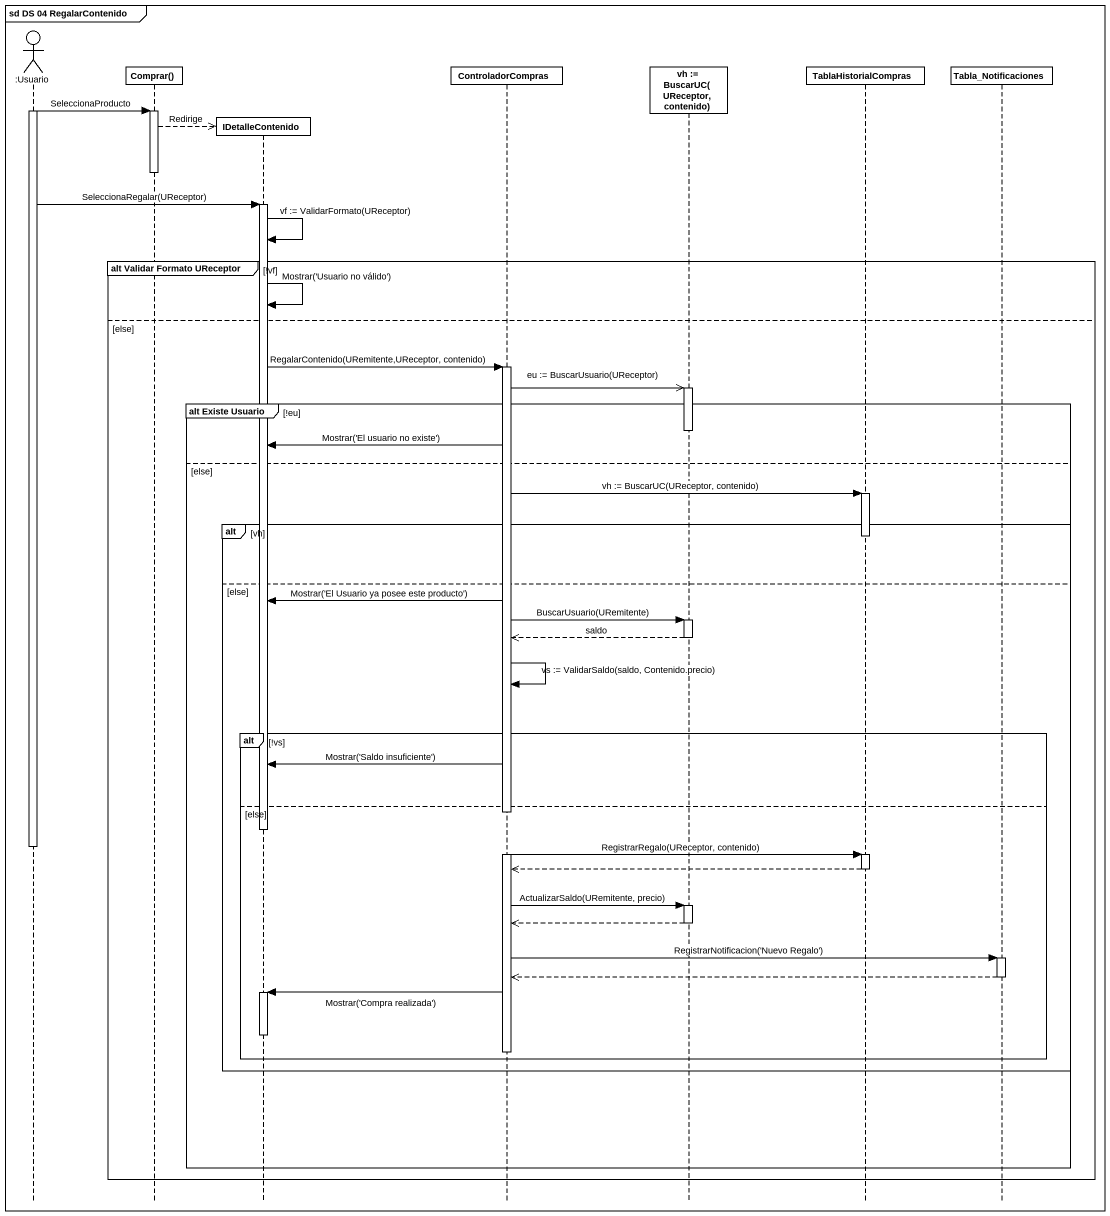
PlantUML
@startuml
mainframe sd DS 04 RegalarContenido
hide footbox
actor ":Usuario" as Usuario
participant "Comprar()" as Comprar
participant IDetalleContenido
participant ControladorCompras
participant "vh := BuscarUC(UReceptor, contenido)" as vh_BuscarUC_UReceptor
participant TablaHistorialCompras
participant Tabla_Notificaciones

activate Usuario
Usuario -> Comprar : SeleccionaProducto
activate Comprar
Comprar -->> IDetalleContenido ** : Redirige
deactivate Comprar
Usuario -> IDetalleContenido : SeleccionaRegalar(UReceptor)
activate IDetalleContenido
IDetalleContenido -> IDetalleContenido : vf := ValidarFormato(UReceptor)
group alt Validar Formato UReceptor [!vf]
  IDetalleContenido -> IDetalleContenido : Mostrar('Usuario no válido')
else else
  IDetalleContenido -> ControladorCompras : RegalarContenido(URemitente,UReceptor, contenido)
  activate ControladorCompras
  ControladorCompras ->> vh_BuscarUC_UReceptor : eu := BuscarUsuario(UReceptor)
  activate vh_BuscarUC_UReceptor
  group alt Existe Usuario [!eu]
    deactivate vh_BuscarUC_UReceptor
    ControladorCompras -> IDetalleContenido : Mostrar('El usuario no existe')
  else else
    ControladorCompras -> TablaHistorialCompras : vh := BuscarUC(UReceptor, contenido)
    activate TablaHistorialCompras
    alt vh
      deactivate TablaHistorialCompras
    else else
      ControladorCompras -> IDetalleContenido : Mostrar('El Usuario ya posee este producto')
      ControladorCompras -> vh_BuscarUC_UReceptor : BuscarUsuario(URemitente)
      activate vh_BuscarUC_UReceptor
      vh_BuscarUC_UReceptor -->> ControladorCompras : saldo
      deactivate vh_BuscarUC_UReceptor
      ControladorCompras -> ControladorCompras : vs := ValidarSaldo(saldo, Contenido.precio)
      alt !vs
        ControladorCompras -> IDetalleContenido : Mostrar('Saldo insuficiente')
      else else
        deactivate IDetalleContenido
        deactivate Usuario
        ControladorCompras -> TablaHistorialCompras : RegistrarRegalo(UReceptor, contenido)
        activate TablaHistorialCompras
        TablaHistorialCompras -->> ControladorCompras
        deactivate TablaHistorialCompras
        ControladorCompras -> vh_BuscarUC_UReceptor : ActualizarSaldo(URemitente, precio)
        activate vh_BuscarUC_UReceptor
        vh_BuscarUC_UReceptor -->> ControladorCompras
        deactivate vh_BuscarUC_UReceptor
        ControladorCompras -> Tabla_Notificaciones : RegistrarNotificacion('Nuevo Regalo')
        activate Tabla_Notificaciones
        Tabla_Notificaciones -->> ControladorCompras
        deactivate Tabla_Notificaciones
        ControladorCompras -> IDetalleContenido : Mostrar('Compra realizada')
        activate IDetalleContenido
        deactivate IDetalleContenido
        deactivate ControladorCompras
      end
    end
  end
end
@enduml
